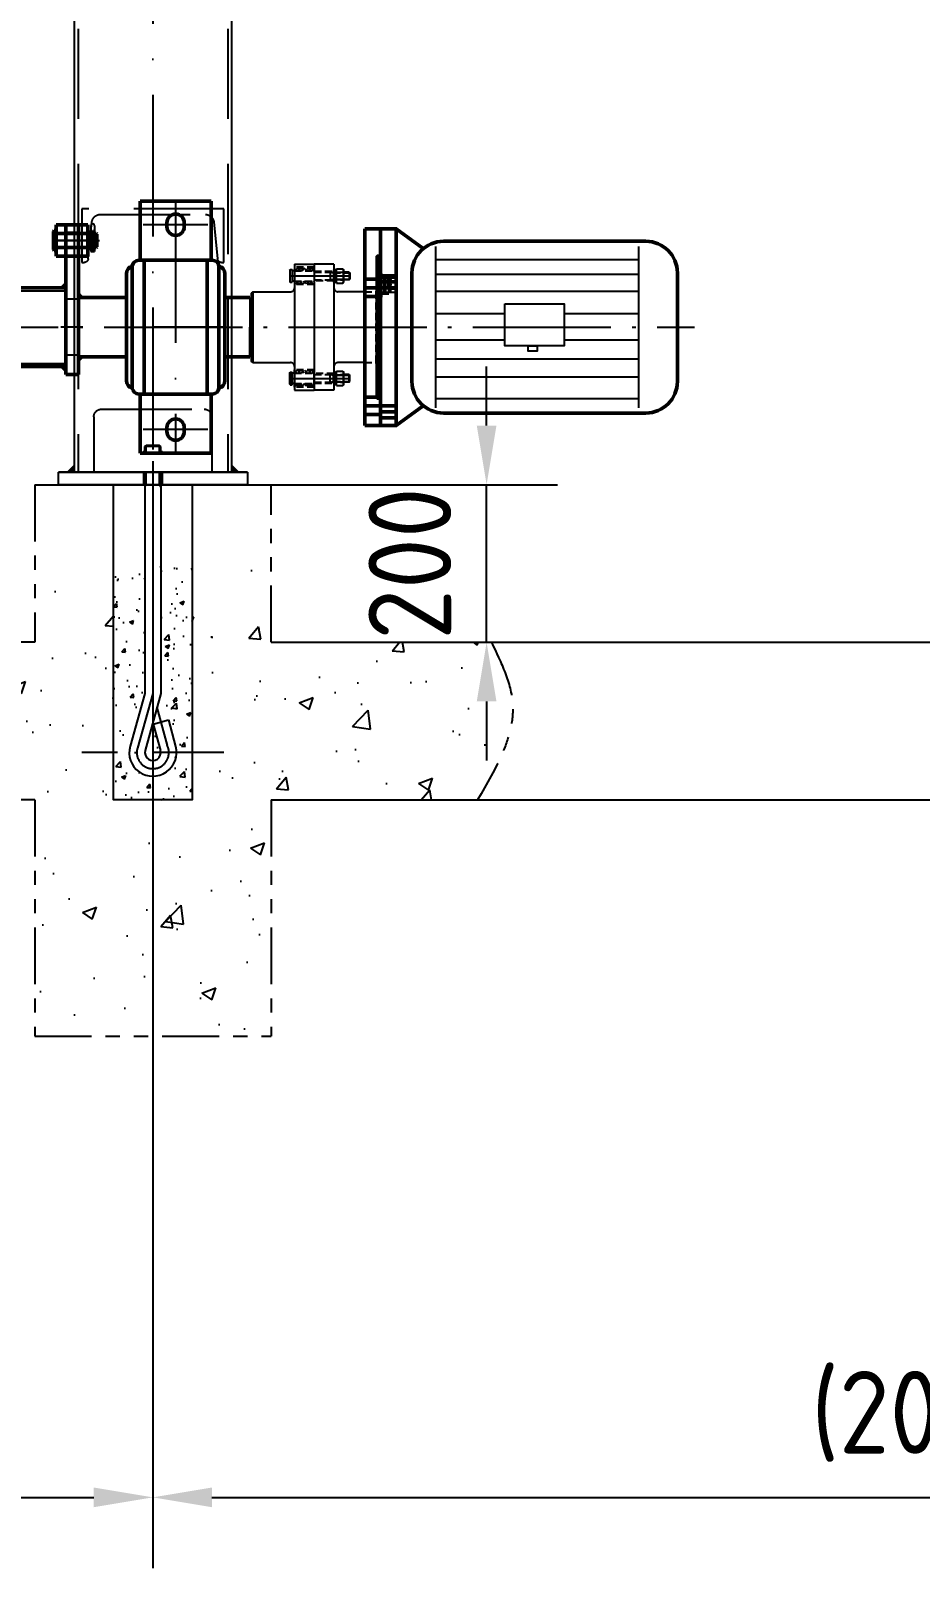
# Model space of a CAD drawing. Header units: millimetres. Extents: x -1204 to 13934, y -5982 to 4710.
# Drawn here: x 5530 to 6659, y -1101 to 851 of the extents above; entities that cross this region are included whole.
import ezdxf

# ---------------------------------------------------------------- set-up
doc = ezdxf.new("R2010")
doc.units = ezdxf.units.MM
doc.header["$LTSCALE"] = 18
for name, pattern in [('ACISOTGB', [9, 4, -1, 1, -1, 1, -1]), ('AM_ISO02W050', [7.5, 6, -1.5]), ('AM_ISO08W050', [13, 9.75, -1.5, 0.25, -1.5]), ('CENTER', [7, 4, -1, 1, -1]), ('CENTER2', [11.25, 7.5, -1.5, 0.75, -1.5]), ('DASHED', [0.75, 0.5, -0.25]), ('GEN3', [6.25, 4.75, -1.5]), ('GEN4A', [16.25, 9.75, -1.5, 1, -1.5, 1, -1.5]), ('GEN7', [15, 10, -2.5, 0, -2.5]), ('GEN7A', [7.5, 5, -1.25, 0, -1.25]), ('HIDDEN', [9.525, 6.35, -3.175])]:
    doc.linetypes.add(name, pattern=pattern)
for name, color, linetype in [('0N', 7, 'Continuous'), ('3', 6, 'GEN3'), ('3A', 6, 'GEN4A'), ('4', 1, 'CENTER'), ('4N', 3, 'Continuous'), ('6', 2, 'Continuous'), ('7', 4, 'GEN7'), ('7A', 4, 'GEN7A'), ('7AN', 4, 'GEN7A'), ('8', 1, 'Continuous'), ('9N', 253, 'Continuous'), ('XY_THICK', 7, 'Continuous')]:
    doc.layers.add(name, color=color, linetype=linetype)
for name, color, linetype, lineweight in [('AM_0', 7, 'Continuous', 50), ('AM_0N', 7, 'Continuous', 50), ('AM_3', 6, 'AM_ISO02W050', 25), ('AM_4', 3, 'Continuous', 25), ('AM_4N', 3, 'Continuous', 25), ('AM_5', 3, 'Continuous', 25), ('AM_7', 4, 'AM_ISO08W050', 25)]:
    doc.layers.add(name, color=color, linetype=linetype, lineweight=lineweight)
doc.styles.get("Standard").update_dxf_attribs({"font": 'ISOCP.SHX', "bigfont": 'GBCBIG.SHX'})
doc.dimstyles.new('AM_GB$0', dxfattribs={"dimtxt": 3.5, "dimasz": 2.5, "dimexe": 3, "dimexo": 0, "dimgap": 1.5, "dimtad": 1, "dimdsep": 46, "dimtxsty": 'Standard', "dimcen": 0, "dimclrd": 256, "dimclre": 256, "dimclrt": 2, "dimadec": 0, "dimazin": 2, "dimtp": 0.1, "dimtm": 0.1, "dimtfac": 0.71, "dimtmove": 0, "dimatfit": 3, "dimfxl": 1, "dimlwd": -1, "dimlwe": -1, "dimarcsym": 1})

# ---------------------------------------------------------------- blocks, each defined once
blk = doc.blocks.new('A$C1559262B')
for p, q in [((45.1, 555), (29.1, 555)), ((29.1, 555), (29.1, 495)), ((45.1, 555), (45.1, 495)), ((29.1, 536), (29.1, 524)), ((95.1, 15), (350.1, 15))]:
    blk.add_line(p, q)
at = {"layer": 'AM_0'}
for points in [[(29.1, 495), (29.1, 505), (19.1, 495)], [(45.1, 495), (55.1, 495), (45.1, 505)], [(70.1, 495), (70.1, 500), (65.1, 495)], [(190.1, 495), (195.1, 495), (190.1, 500)], [(95.1, 45), (85.1, 45), (95.1, 35)], [(350.1, 45), (350.1, 35), (360.1, 45)]]:
    blk.add_solid(points, dxfattribs=at)
at = {"layer": 'AM_3', "ltscale": 0.5}
for p, q in [((29.1, 538), (45.1, 538)), ((29.1, 538), (31.1, 536)), ((31.1, 536), (45.1, 536)), ((31.1, 524), (31.1, 536)), ((29.1, 522), (31.1, 524)), ((29.1, 522), (45.1, 522)), ((31.1, 524), (45.1, 524)), ((95.1, 465), (60.1, 465)), ((30.1, 431), (14.1, 431)), ((30.1, 109), (14.1, 109)), ((385.1, 103), (360.1, 103)), ((95.1, 75), (60.1, 75))]:
    blk.add_line(p, q, dxfattribs=at)
at = {"layer": 'AM_3'}
for p, q in [((95.1, 35), (146.4, 35)), ((146.4, 35), (163.7, 35)), ((163.7, 35), (291.4, 35)), ((291.4, 35), (308.7, 35)), ((308.7, 35), (350.1, 35))]:
    blk.add_line(p, q, dxfattribs=at)
at = {"layer": 'AM_7'}
for p, q in [((26.1, 530), (48.1, 530)), ((398.7, 270), (0, 270))]:
    blk.add_line(p, q, dxfattribs=at)
at = {"layer": 'XY_THICK'}
for p, q in [((280.1, 535), (320.1, 575)), ((466.1, 575), (320.1, 575)), ((280.1, 495), (280.1, 535)), ((280.1, 535), (280.1, 495)), ((14.1, 495), (14.1, 45)), ((14.1, 495), (360.1, 495)), ((30.1, 495), (30.1, 45)), ((60.1, 495), (60.1, 45)), ((70.1, 500), (190.1, 500)), ((70.1, 500), (70.1, 495)), ((95.1, 495), (95.1, 465)), ((190.1, 500), (190.1, 495)), ((256.3, 495), (360.1, 495)), ((280.1, 495), (360.1, 495)), ((359.1, 495), (385.1, 495)), ((360.1, 495), (360.1, 45)), ((360.1, 495), (360.1, 465)), ((385.1, 465), (385.1, 495)), ((95.1, 465), (360.1, 465)), ((360.1, 465), (466.1, 465)), ((385.1, 465), (385.1, 435)), ((360.1, 430), (60.1, 430)), ((385.1, 437), (360.1, 437)), ((385.1, 435), (385.1, 45)), ((360.1, 110), (60.1, 110)), ((95.1, 75), (360.1, 75)), ((95.1, 45), (95.1, 75)), ((385.1, 45), (14.1, 45)), ((95.1, 15), (95.1, 45)), ((350.1, 15), (350.1, 45))]:
    blk.add_line(p, q, dxfattribs=at)
for radius in [35, 30]:
    blk.add_circle((466.1, 520), radius, dxfattribs=at)
blk.add_arc((466.1, 520), 55, 270, 90, dxfattribs=at)
blk = doc.blocks.new('A$C25BF1E8C')
for p, q in [((27.5, 764), (27.5, 30)), ((227.5, 764), (227.5, 30)), ((247.5, 30), (7.5, 30)), ((7.5, 30), (247.5, 30)), ((7.5, 30), (7.5, 14)), ((247.5, 14), (247.5, 30)), ((7.5, 14), (247.5, 14))]:
    blk.add_line(p, q)
at = {"color": 6, "linetype": 'HIDDEN'}
for p, q in [((32.5, 764), (32.5, 30)), ((41.2, 695), (41.2, 763)), ((221.2, 763), (221.2, 695)), ((222.5, 764), (222.5, 30)), ((53.9, 746.5), (49.2, 699.6)), ((198.2, 756), (64.3, 756)), ((213.3, 699.6), (208.6, 746.5)), ((44, 695), (41.2, 695)), ((221.2, 695), (218.5, 695)), ((37.5, 364), (217.5, 364)), ((37.5, 296), (37.5, 364)), ((194.4, 357), (60.6, 357)), ((217.5, 364), (217.5, 296)), ((50.1, 347.5), (45.4, 300.7)), ((209.6, 300.7), (204.9, 347.5)), ((40.2, 296), (37.5, 296)), ((217.5, 296), (214.8, 296)), ((52.5, 100), (52.5, 30)), ((192.5, 110), (62.5, 110)), ((202.5, 100), (202.5, 30))]:
    blk.add_line(p, q, dxfattribs=at)
at = {"linetype": 'CENTER2'}
for p, q in [((250, 779), (255, 779)), ((255, 764), (250, 764)), ((255, 779), (255, 764))]:
    blk.add_line(p, q, dxfattribs=at)
at = {"color": 6, "linetype": 'HIDDEN'}
for centre, radius, start, end in [((64.3, 745.5), 10.5, 90, 174.2894), ((198.2, 745.5), 10.5, 5.7106, 90), ((44, 700.2), 5.2, 270, 354.2894), ((218.5, 700.2), 5.2, 185.7106, 270), ((60.6, 346.5), 10.5, 90, 174.2894), ((194.4, 346.5), 10.5, 5.7106, 90), ((40.2, 301.2), 5.2, 270, 354.2894), ((214.8, 301.2), 5.2, 185.7106, 270), ((62.5, 100), 10, 90, 180), ((192.5, 100), 10, 0, 90)]:
    blk.add_arc(centre, radius, start, end, dxfattribs=at)
for points in [[(27.5, 764), (17.5, 764), (27.5, 754)], [(227.5, 764), (227.5, 754), (237.5, 764)], [(27.5, 30), (27.5, 40), (17.5, 30)], [(227.5, 30), (237.5, 30), (227.5, 40)]]:
    blk.add_solid(points)
at = {"layer": '7'}
blk.add_line((127.5, 779), (127.5, 14), dxfattribs=at)
at = {"layer": '7A'}
blk.add_line((127.5, 43.9), (127.5, 0), dxfattribs=at)
at = {"layer": 'AM_3'}
for p, q in [((0, 779), (0, 764)), ((255, 779), (0, 779)), ((0, 764), (247.5, 764)), ((255, 764), (7.5, 764)), ((255, 779), (255, 764)), ((115.5, 30), (115.5, 14)), ((139.5, 30), (139.5, 14))]:
    blk.add_line(p, q, dxfattribs=at)
at = {"layer": 'AM_3', "color": 6, "linetype": 'HIDDEN'}
blk.add_line((41.2, 763), (221.2, 763), dxfattribs=at)
blk = doc.blocks.new('A$C4BEC5526')
blk.add_line((528, 759), (783, 759))
for points in [[(528, 789), (528, 779), (518, 789)], [(783, 789), (783, 779), (793, 789)]]:
    blk.add_solid(points)
at = {"layer": 'XY_THICK'}
for p, q in [((447, 1239), (447, 789)), ((463, 1239), (463, 789)), ((493, 1239), (493, 789)), ((793, 1239), (793, 789)), ((818, 1179), (818, 789)), ((528, 789), (528, 819)), ((818, 789), (447, 789)), ((528, 759), (528, 789)), ((783, 759), (783, 789))]:
    blk.add_line(p, q, dxfattribs=at)
at = {"linetype": 'CENTER2'}
for name, p in [('A$C1559262B', (432.9, 744)), ('A$C25BF1E8C', (530.5, 0))]:
    blk.add_blockref(name, p, dxfattribs=at)
blk = doc.blocks.new('*D87')
at = {"layer": 'AM_5', "transparency": 16777216}
for p, q in [((5685.2, 260.7), (5685.2, -1100.6)), ((1035.2, 9.7), (1035.2, -1100.6)), ((1110.2, -1010.6), (5610.2, -1010.6))]:
    blk.add_line(p, q, dxfattribs=at)
for points in [[(1110.2, -998.1), (1110.2, -1023.1), (1035.2, -1010.6)], [(5610.2, -998.1), (5610.2, -1023.1), (5685.2, -1010.6)]]:
    blk.add_solid(points, dxfattribs=at)
at = {"layer": 'Defpoints', "color": 0, "transparency": 16777216}
for p in [(5685.2, 260.7), (1035.2, 9.7), (5685.2, -1010.6)]:
    blk.add_point(p, dxfattribs=at)
at = {"layer": 'AM_5', "color": 2, "transparency": 16777216, "insert": (3623.1, -913.1), "char_height": 105, "attachment_point": 5}
blk.add_mtext('4650', dxfattribs=at)
blk = doc.blocks.new('*D90')
at = {"layer": 'AM_5', "transparency": 16777216}
for p, q in [((7685.2, 814.7), (7685.2, -1100.6)), ((5685.2, -65.3), (5685.2, -1100.6)), ((5760.2, -1010.6), (7610.2, -1010.6))]:
    blk.add_line(p, q, dxfattribs=at)
for points in [[(5760.2, -998.1), (5760.2, -1023.1), (5685.2, -1010.6)], [(7610.2, -998.1), (7610.2, -1023.1), (7685.2, -1010.6)]]:
    blk.add_solid(points, dxfattribs=at)
at = {"layer": 'Defpoints', "color": 0, "transparency": 16777216}
for p in [(7685.2, 814.7), (5685.2, -65.3), (7685.2, -1010.6)]:
    blk.add_point(p, dxfattribs=at)
at = {"layer": 'AM_5', "color": 2, "transparency": 16777216, "insert": (6685.2, -907.8), "char_height": 105, "attachment_point": 5}
blk.add_mtext('(2000)', dxfattribs=at)
blk = doc.blocks.new('A$C2F522149')
at = {"color": 3}
for p, q in [((107.5, 320), (17.5, 320)), ((17.5, 245), (17.5, 320)), ((107.5, 245), (107.5, 320)), ((51.5, 287.5), (51.5, 292.5)), ((73.5, 287.5), (73.5, 292.5)), ((7.5, 160), (7.5, 237.9)), ((15.7, 245), (22.5, 245)), ((22.5, 245), (102.5, 245)), ((22.5, 160), (22.5, 245)), ((109.3, 245), (102.5, 245)), ((102.5, 160), (102.5, 245)), ((117.5, 160), (117.5, 237.9)), ((0, 160), (0, 227.7)), ((125, 160), (125, 227.7)), ((0, 160), (0, 92.3)), ((7.5, 160), (7.5, 82.1)), ((22.5, 160), (22.5, 75)), ((102.5, 160), (102.5, 75)), ((117.5, 160), (117.5, 82.1)), ((125, 160), (125, 92.3)), ((15.7, 75), (22.5, 75)), ((17.5, 75), (17.5, 0)), ((22.5, 75), (102.5, 75)), ((109.3, 75), (102.5, 75)), ((107.5, 75), (107.5, 0)), ((51.5, 32.5), (51.5, 27.5)), ((73.5, 32.5), (73.5, 27.5)), ((107.5, 0), (17.5, 0))]:
    blk.add_line(p, q, dxfattribs=at)
for centre, radius, start, end in [((62.5, 292.5), 11, 0, 180), ((62.5, 287.5), 11, 180, 0), ((10.8, 227.6), 10.8, 107.8563, 179.0863), ((16.2, 236.1), 8.89, 93.3316, 168.6898), ((108.8, 236.1), 8.89, 11.3102, 86.6684), ((114.2, 227.6), 10.8, 0.9137, 72.1437), ((10.8, 92.4), 10.8, 180.9137, 252.1437), ((16.2, 83.9), 8.89, 191.3102, 266.6684), ((108.8, 83.9), 8.89, 273.3316, 348.6898), ((114.2, 92.4), 10.8, 287.8563, 359.0863), ((62.5, 32.5), 11, 0, 180), ((62.5, 27.5), 11, 180, 0)]:
    blk.add_arc(centre, radius, start, end, dxfattribs=at)
at = {"layer": '7', "color": 3}
blk.add_line((62.5, 320), (62.5, 0), dxfattribs=at)
at = {"layer": '7A', "color": 3}
for p, q in [((103.5, 290), (21.5, 290)), ((125, 160), (0, 160)), ((103.5, 30), (21.5, 30))]:
    blk.add_line(p, q, dxfattribs=at)
blk = doc.blocks.new('A$C614D23EC')
for p, q in [((0, 205), (0, 0)), ((257.5, 205), (257.5, 0)), ((0, 188.4), (257.5, 188.4)), ((0, 169.6), (257.5, 169.6)), ((0, 148.1), (257.5, 148.1)), ((0, 120), (87.7, 120)), ((163, 120), (257.5, 120)), ((0, 86.5), (87.7, 86.5)), ((163, 86.5), (257.5, 86.5)), ((0, 62.4), (257.5, 62.4)), ((0, 39.6), (257.5, 39.6)), ((0, 12.1), (257.5, 12.1))]:
    blk.add_line(p, q)
for points in [[(87.7, 132), (163, 132), (163, 78.6), (87.7, 78.6)], [(117.3, 78.6), (128.8, 78.6), (128.8, 72.2), (117.3, 72.2)]]:
    blk.add_lwpolyline(points, close=True)
blk = doc.blocks.new('*U157')
at = {"layer": '0N', "color": 7}
for p, q in [((2.6, 7.7), (0, 7.7)), ((2.6, 0.5), (0, -0.3)), ((2.6, 7.7), (2.6, 0.5)), ((2.6, -0.5), (0, -1.4)), ((0, -7.7), (2.6, -7.7)), ((2.6, -0.5), (2.6, -7.7))]:
    blk.add_line(p, q, dxfattribs=at)
at = {"layer": '9N', "color": 7}
for p, q in [((0, 7.7), (0, -0.3)), ((0, -1.4), (0, -7.7))]:
    blk.add_line(p, q, dxfattribs=at)
blk = doc.blocks.new('*U155')
at = {"layer": '0N', "color": 7}
for p, q in [((0.7, 9.2), (0, 8)), ((0, 8), (0, -8)), ((0.7, 9.2), (8.8, 9.2)), ((0.7, 4.6), (8.8, 4.6)), ((8.8, 9.2), (9.5, 8)), ((9.5, 8), (9.5, -8)), ((0.7, -9.2), (0, -8)), ((0.7, -4.6), (8.8, -4.6)), ((0.7, -9.2), (8.8, -9.2)), ((8.8, -9.2), (9.5, -8))]:
    blk.add_line(p, q, dxfattribs=at)
for centre, radius, start, end in [((4.1, 6.9), 4.08, 154.4385, 214.4385), ((15.3, 0), 15.3, 162.383, 197.617), ((5.5, 6.9), 4.08, 325.5615, 25.5615), ((-5.7, 0), 15.3, 342.383, 17.617), ((4.1, -6.9), 4.08, 145.5615, 205.5615), ((5.5, -6.9), 4.08, 334.4385, 34.4385)]:
    blk.add_arc(centre, radius, start, end, dxfattribs=at)
blk = doc.blocks.new('A$C41834606')
at = {"layer": '8'}
h = blk.add_hatch(dxfattribs=at)
h.set_pattern_fill('ANSI37', color=256, style=0)
h.set_pattern_definition([(45, (-65870.1717, 22528.7464), (-2.24506403, 2.24506403), []), (135, (-65870.1717, 22528.7464), (-2.24506403, -2.24506403), [])])
h.paths.add_polyline_path([(31, 21), (6, 21), (6, 17.7), (31, 17.7)])
h.paths.add_polyline_path([(31, 4.2), (6, 4.2), (6, 3), (6, 1), (31, 1)])
for p, q in [((6, 22), (6, 0)), ((31, 22), (31, 0)), ((0, 18.5), (0.5, 19)), ((0, 18.5), (0, 3.5)), ((0, 3.5), (0.5, 3)), ((0.5, 19), (3, 19)), ((0.5, 3), (3, 3)), ((3, 19), (3, 3)), ((3, 17.5), (3, 4.5)), ((6, 17.5), (3, 17.5)), ((6, 4.5), (3, 4.5)), ((6, 19), (6, 3)), ((6, 17), (6, 5)), ((6, 17), (6, 5)), ((31, 17.5), (31, 4.5)), ((31, 17), (31, 5)), ((31, 17), (31, 5)), ((31, 16), (31, 6)), ((31, 16), (31, 6)), ((75.1, 16), (68.1, 16)), ((75.1, 6), (68.1, 6)), ((75.1, 16), (75.1, 6)), ((75.1, 16), (76, 15.1)), ((75.1, 6), (76, 6.9)), ((76, 15.1), (76, 6.9))]:
    blk.add_line(p, q)
at = {"color": 7}
blk.add_line((0.5, 3), (0.5, 19), dxfattribs=at)
at = {"layer": '3', "color": 6, "linetype": 'DASHED'}
for p, q in [((31, 22), (6, 22)), ((31, 21), (6, 21)), ((6, 17.7), (31, 17.7)), ((6, 17.5), (31, 17.5)), ((6, 4.5), (31, 4.5)), ((6, 4.2), (31, 4.2)), ((31, 1), (6, 1)), ((31, 17), (56, 17)), ((31, 16), (51, 16)), ((31, 16), (51, 16)), ((31, 6), (51, 6)), ((31, 6), (51, 6)), ((56, 5), (31, 5)), ((51, 16), (51, 6)), ((51, 16), (68.1, 16)), ((51, 16), (55.5, 15.1)), ((51, 16), (51, 6)), ((51, 16), (51, 6)), ((51, 16), (68.1, 16)), ((51, 16), (55.5, 15.1)), ((51, 16), (51, 6)), ((51, 6), (55.5, 6.9)), ((51, 6), (55.5, 6.9)), ((51, 6), (68.1, 6)), ((51, 6), (68.1, 6)), ((55.5, 16), (55.5, 6)), ((55.5, 16), (55.5, 6)), ((55.5, 15.1), (71, 15.1)), ((55.5, 15.1), (76, 15.1)), ((55.5, 6.9), (71, 6.9)), ((31, 0), (6, 0))]:
    blk.add_line(p, q, dxfattribs=at)
at = {"layer": '4'}
blk.add_line((55.5, 6.9), (76, 6.9), dxfattribs=at)
at = {"layer": '7'}
blk.add_line((28, 11), (59, 11), dxfattribs=at)
at = {"layer": '7A'}
for p, q in [((0, 11), (76, 11)), ((5, 11), (34.5, 11)), ((5, 11), (71, 11))]:
    blk.add_line(p, q, dxfattribs=at)
at = {"layer": '0N'}
blk.add_blockref('*U155', (58.6, 11), dxfattribs=at)
at = {"layer": '0N', "rotation": 180}
blk.add_blockref('*U157', (58.6, 11), dxfattribs=at)
blk = doc.blocks.new('*U165')
at = {"layer": '0N', "color": 7}
for p, q in [((0, 7.7), (0, -0.3)), ((2.6, 7.7), (0, 7.7)), ((2.6, 0.5), (0, -0.3)), ((2.6, 7.7), (2.6, 0.5)), ((2.6, -0.5), (0, -1.4)), ((0, -1.4), (0, -7.7)), ((0, -7.7), (2.6, -7.7)), ((2.6, -0.5), (2.6, -7.7))]:
    blk.add_line(p, q, dxfattribs=at)
blk = doc.blocks.new('A$C096D7BCF')
for p, q in [((1, 26.5), (0, 25.5)), ((0, 6), (0, 25.5)), ((0, 22), (0, 2.5)), ((1, 26.5), (3.5, 26.5)), ((3.5, 6), (3.5, 26.5)), ((3.5, 23), (47.5, 23)), ((3.5, 22), (3.5, 1.5)), ((47.5, 23), (47.5, 5)), ((52.5, 23), (52.5, 5)), ((52.5, 23), (54, 23)), ((54, 23), (55, 22)), ((55, 22), (55, 6)), ((1, 1.5), (0, 2.5)), ((1, 1.5), (3.5, 1.5)), ((3.5, 5), (47.5, 5)), ((52.5, 5), (54, 5)), ((54, 5), (55, 6))]:
    blk.add_line(p, q)
at = {"color": 7}
for p in [(1, 26.5), (1, 1.5)]:
    blk.add_line(p, (1, 14), dxfattribs=at)
for centre, start, end in [((50, 26.9), 237.6152, 302.3848), ((50, 1), 57.6152, 122.3848)]:
    blk.add_arc(centre, 4.67, start, end, dxfattribs=at)
at = {"layer": '0N'}
for p, q in [((47.5, 32.7), (47.5, 0)), ((52.1, 32.7), (52.1, 0)), ((47.5, 0), (52.1, 0))]:
    blk.add_line(p, q, dxfattribs=at)
for centre in [(49.8, 32.7), (49.8, 0)]:
    blk.add_arc(centre, 2.3, 0, 180, dxfattribs=at)
at = {"layer": '4N'}
blk.add_arc((49.8, 28.1), 2.3, 180, 0, dxfattribs=at)
at = {"layer": '7'}
blk.add_line((0, 14), (58.5, 14), dxfattribs=at)
at = {"layer": '7A'}
blk.add_line((50, 25), (50, 3), dxfattribs=at)
blk = doc.blocks.new('A$C55261A9D')
at = {"color": 7}
for p, q in [((4619.3, 320), (4659.3, 320)), ((4619.3, 280), (4619.3, 320)), ((4631.3, 140), (4631.3, 320)), ((4647.3, 140), (4647.3, 320)), ((4659.3, 280), (4659.3, 320)), ((4619.3, 280), (4659.3, 280)), ((5026.8, 216.3), (5026.8, 220.8))]:
    blk.add_line(p, q, dxfattribs=at)
for p, q in [((5010.8, 315), (5030.8, 315)), ((5010.8, 65), (5010.8, 315)), ((5010.8, 315), (5010.8, 65)), ((5010.8, 65), (5010.8, 315)), ((5030.8, 65), (5030.8, 315)), ((5050.8, 315), (5085.1, 289.7)), ((5110.8, 299), (5367.8, 299)), ((5031.3, 248), (5031.3, 258)), ((5070.8, 121), (5070.8, 259)), ((5407.8, 259), (5407.8, 121)), ((4631.3, 130), (4631.3, 250)), ((4647.3, 250), (4647.3, 193)), ((4647.3, 250), (4647.3, 130)), ((5031.3, 253), (5031.3, 243)), ((5041.3, 253), (5031.3, 253)), ((5031.3, 228), (5031.3, 243)), ((5036.3, 253), (5036.3, 243)), ((5036.3, 243), (5036.3, 233)), ((5041.3, 253), (5041.3, 248)), ((5041.3, 239.9), (5041.3, 250)), ((5041.3, 233), (5041.3, 235.3)), ((4708.3, 227.5), (4647.3, 227.5)), ((4864.8, 227.5), (4833.3, 227.5)), ((5026.8, 233), (5026.8, 147)), ((5026.8, 233), (5026.8, 147)), ((5026.8, 216.3), (5026.8, 220.8)), ((5026.8, 217.5), (5026.8, 162.5)), ((5026.8, 216.3), (5026.8, 162.5)), ((5026.8, 216.3), (5026.8, 162.5)), ((5031.3, 233), (5041.3, 233)), ((5041.3, 233), (5031.3, 233)), ((4708.3, 152.5), (4647.3, 152.5)), ((4864.8, 152.5), (4833.3, 152.5)), ((4631.3, 130), (4647.3, 130)), ((5050.8, 65), (5085.1, 90.3)), ((5110.8, 81), (5367.8, 81)), ((5010.8, 65), (5030.8, 65))]:
    blk.add_line(p, q)
at = {"color": 3, "linetype": 'CENTER'}
for p, q in [((5050.8, 255), (5030.8, 255)), ((5050.8, 247.5), (5030.8, 247.5)), ((5050.8, 240), (5030.8, 240)), ((5050.8, 90), (5030.8, 90)), ((5050.8, 82.5), (5030.8, 82.5)), ((5050.8, 75), (5030.8, 75))]:
    blk.add_line(p, q, dxfattribs=at)
at = {"color": 2}
for p, q in [((5010.8, 251), (5030.8, 251)), ((5010.8, 240), (5030.8, 240)), ((5010.8, 229), (5030.8, 229)), ((5010.8, 101), (5030.8, 101)), ((5010.8, 90), (5030.8, 90)), ((5010.8, 79), (5030.8, 79))]:
    blk.add_line(p, q, dxfattribs=at)
at = {"color": 0}
for p, q in [((4661.3, 227.5), (4708.3, 227.5)), ((4833.3, 227.5), (4863.3, 227.5))]:
    blk.add_line(p, q, dxfattribs=at)
blk.add_lwpolyline([(5030.8, 315), (5050.8, 315), (5050.8, 65), (5030.8, 65)], close=True)
for points in [[(5030.8, 100), (5026.8, 100), (5026.8, 280), (5030.8, 280)], [(5070.8, 259), (5070.8, 121)]]:
    blk.add_lwpolyline(points)
for centre, start, end in [((5110.8, 259), 90, 180), ((5367.8, 259), 0, 90), ((5110.8, 121), 180, 270), ((5367.8, 121), 270, 0)]:
    blk.add_arc(centre, 40, start, end)
for points in [[(4631.3, 240), (4631.3, 248), (4623.3, 240)], [(4647.3, 227.5), (4647.3, 235.5), (4655.2, 227.5)], [(4631.3, 140), (4631.3, 132), (4623.3, 140)], [(4647.3, 152.5), (4647.3, 144.5), (4655.2, 152.5)]]:
    blk.add_solid(points)
at = {"layer": '0N', "color": 7}
blk.add_line((4647.3, 320), (4631.3, 320), dxfattribs=at)
at = {"layer": '0N'}
for p, q in [((5042.4, 243.9), (5042.4, 242.9)), ((5043.9, 252.3), (5043.9, 250.7)), ((5049.5, 252.3), (5043.9, 252.3)), ((5049.5, 247.6), (5043.9, 247.6)), ((5043.9, 244.4), (5043.9, 243.3)), ((5043.9, 243.3), (5043.9, 244.4)), ((5049.5, 238.4), (5043.9, 238.4)), ((5043.9, 235.3), (5043.9, 233.8)), ((5049.5, 252.3), (5050.3, 251)), ((5049.5, 233.8), (5050.3, 235)), ((5050.3, 235), (5050.3, 251)), ((5049.5, 233.8), (5043.9, 233.8))]:
    blk.add_line(p, q, dxfattribs=at)
for centre, radius, start, end in [((5046.2, 249.9), 4.08, 325.5531, 25.5531), ((5035, 243), 15.3, 342.3875, 17.6125), ((5046.2, 236.1), 4.08, 334.4469, 34.4469)]:
    blk.add_arc(centre, radius, start, end, dxfattribs=at)
at = {"layer": '3', "color": 6, "linetype": 'DASHED'}
for p, q in [((5010.8, 235), (5024.8, 235)), ((5024.8, 235), (5024.8, 145)), ((5024.8, 235), (5026.8, 233)), ((5024.8, 235), (5024.8, 145)), ((5024.8, 235), (5026.8, 233)), ((5010.8, 145), (5024.8, 145)), ((5024.8, 145), (5026.8, 147)), ((5024.8, 145), (5026.8, 147))]:
    blk.add_line(p, q, dxfattribs=at)
at = {"layer": '3A'}
for p, q in [((4630.3, 320), (4630.3, 280)), ((4648.3, 320), (4648.3, 280)), ((4647.3, 310), (4631.3, 310)), ((4647.3, 290), (4631.3, 290)), ((4921.8, 270), (4946.8, 270)), ((4921.8, 270), (4921.8, 110)), ((4921.8, 265), (4921.8, 245)), ((4921.8, 263), (4921.8, 247)), ((4921.8, 261), (4921.8, 249)), ((4921.8, 261), (4921.8, 249)), ((4943.8, 255), (4974.8, 255)), ((4971.8, 270), (4946.8, 270)), ((4946.8, 270), (4946.8, 110)), ((4946.8, 270), (4946.8, 110)), ((4971.8, 270), (4946.8, 270)), ((4946.8, 270), (4946.8, 110)), ((4946.8, 265), (4946.8, 245)), ((4946.8, 261.5), (4946.8, 248.5)), ((4946.8, 261), (4946.8, 249)), ((4946.8, 261), (4946.8, 249)), ((4946.8, 260), (4946.8, 250)), ((4946.8, 260), (4946.8, 250)), ((4971.8, 270), (4971.8, 110)), ((4971.8, 270), (4971.8, 110)), ((2427.1, 236), (4631.3, 236)), ((4868.8, 235), (4866.8, 233)), ((4868.8, 235), (4916.8, 235)), ((4868.8, 235), (4868.8, 145)), ((4971.8, 240), (4971.8, 140)), ((4971.8, 240), (4971.8, 140)), ((5010.8, 235), (4976.8, 235)), ((5010.8, 235), (4976.8, 235)), ((4647.3, 225.5), (4631.3, 225.5)), ((4864.8, 227.5), (4864.8, 190)), ((4864.8, 227.5), (4866.8, 225.5)), ((4866.8, 233), (4866.8, 147)), ((4866.8, 225.5), (4866.8, 162)), ((4866.8, 216.3), (4866.8, 220.8)), ((4866.8, 154.5), (4866.8, 218)), ((4866.8, 216.3), (4866.8, 162.5)), ((4864.8, 152.5), (4864.8, 190)), ((2427.1, 144), (4631.3, 144)), ((4630.3, 140), (4630.3, 140)), ((4630.3, 140), (4630.3, 140)), ((4647.3, 154.5), (4631.3, 154.5)), ((4864.8, 152.5), (4866.8, 154.5)), ((4868.8, 145), (4866.8, 147)), ((4868.8, 145), (4916.8, 145)), ((5010.8, 145), (4976.8, 145)), ((5010.8, 145), (4976.8, 145)), ((4631.3, 130), (4647.3, 130)), ((4918.8, 125), (4950.3, 125)), ((4921.8, 110), (4946.8, 110)), ((4971.8, 110), (4946.8, 110)), ((4971.8, 110), (4946.8, 110))]:
    blk.add_line(p, q, dxfattribs=at)
for centre, start, end in [((4916.8, 240), 270, 0), ((4976.8, 240), 180, 270), ((4976.8, 240), 180, 270), ((4916.8, 140), 0, 90), ((4976.8, 140), 90, 180), ((4976.8, 140), 90, 180)]:
    blk.add_arc(centre, 5, start, end, dxfattribs=at)
for points in [[(4631.3, 140), (4631.3, 132), (4623.3, 140)], [(4647.3, 152.5), (4647.3, 144.5), (4655.2, 152.5)]]:
    blk.add_solid(points, dxfattribs=at)
at = {"layer": '7'}
blk.add_line((4661.5, 300), (4618.4, 300), dxfattribs=at)
at = {"layer": '7A', "ltscale": 0.5}
for p, q in [((4625, 300), (4652.8, 300)), ((4653, 190), (4624.9, 190))]:
    blk.add_line(p, q, dxfattribs=at)
at = {"layer": 'AM_0'}
for p, q in [((4277, 240), (4631.3, 240)), ((4277, 140), (4631.3, 140))]:
    blk.add_line(p, q, dxfattribs=at)
at = {"layer": 'AM_7'}
blk.add_line((0, 190), (5429.3, 190), dxfattribs=at)
at = {"layer": '0N', "rotation": 180}
blk.add_blockref('*U165', (5043.9, 243), dxfattribs=at)
at = {"layer": '3A'}
blk.add_blockref('A$C41834606', (4915.8, 244), dxfattribs=at)
at = {"layer": '3A', "xscale": -1, "rotation": 180}
blk.add_blockref('A$C41834606', (4915.8, 136), dxfattribs=at)
at = {"layer": '6'}
blk.add_blockref('A$C614D23EC', (5100.9, 87.5), dxfattribs=at)
at = {"layer": 'AM_0'}
for name, p in [('A$C2F522149', (4708.3, 30)), ('A$C096D7BCF', (4615.8, 286))]:
    blk.add_blockref(name, p, dxfattribs=at)
blk = doc.blocks.new('*D167')
at = {"layer": 'AM_5', "transparency": 16777216}
for p, q in [((6108.9, 349.7), (6108.9, 424.7)), ((5835.2, 274.7), (6198.9, 274.7)), ((6108.9, 74.7), (6108.9, 274.7)), ((5835.2, 74.7), (6198.9, 74.7)), ((6108.9, -0.3), (6108.9, -75.3))]:
    blk.add_line(p, q, dxfattribs=at)
for points in [[(6096.4, 349.7), (6121.4, 349.7), (6108.9, 274.7)], [(6096.4, -0.3), (6121.4, -0.3), (6108.9, 74.7)]]:
    blk.add_solid(points, dxfattribs=at)
at = {"layer": 'Defpoints', "color": 0, "transparency": 16777216}
for p in [(5835.2, 274.7), (6108.9, 274.7), (5835.2, 74.7)]:
    blk.add_point(p, dxfattribs=at)
at = {"layer": 'AM_5', "color": 2, "transparency": 16777216, "insert": (6011.4, 174.7), "char_height": 105, "attachment_point": 5, "rotation": 90}
blk.add_mtext('200', dxfattribs=at)

msp = doc.modelspace()

# ---------------------------------------------------------------- hatches: boundary and pattern name
at = {"layer": '8'}
h = msp.add_hatch(dxfattribs=at)
h.set_pattern_fill('AR-CONC', color=256, style=0)
h.set_pattern_definition([(50, (-5724.45, -7370.11), (182.1847, -15.9391), [19.05, -209.55]), (355, (-5724.45, -7370.11), (-35.2428, 191.0566), [15.24, -167.64]), (100.451, (-5709.27, -7371.44), (146.9425, 175.1167), [16.19, -178.09]), (46.1842, (-5724.45, -7319.3), (271.079, -42.0423), [28.575, -314.325]), (96.6356, (-5701.86, -7322.81), (237.404, 247.4256), [24.285, -267.135]), (351.184, (-5724.45, -7319.3), (237.4046, 247.425), [22.86, -251.46]), (21, (-5699.05, -7332.01), (151.6149, -102.2655), [19.05, -209.55]), (326, (-5699.05, -7332.01), (61.802, 184.188), [15.24, -167.64]), (71.4514, (-5686.42, -7340.53), (213.4165, 81.9229), [16.19, -178.09]), (37.5, (-5724.455, -7370.11), (3.0886, 84.55504), [0, -165.608, 0, -170.18, 0, -168.275]), (7.5, (-5724.455, -7370.11), (66.81966, 100.1806), [0, -97.028, 0, -161.798, 0, -64.135]), (327.5, (-5781.097, -7370.11), (135.5906, -5.72874), [0, -63.5, 0, -198.12, 0, -262.89]), (317.5, (-5806.5, -7370.11), (148.1292, 25.4265), [0, -82.55, 0, -131.572, 0, -186.69])])
edge = h.paths.add_edge_path()
edge.add_line((5635.2, 174.7), (5565.2, 174.7))
edge.add_line((5565.2, 174.7), (5535.2, 174.7))
edge.add_line((5535.2, 174.7), (5535.2, 74.7))
edge.add_line((5535.2, 74.7), (5192.2, 74.7))
edge.add_line((5192.2, 74.7), (5192.2, -125.3))
edge.add_line((5192.2, -125.3), (5535.2, -125.3))
edge.add_line((5535.2, -125.3), (5535.2, -425.3))
edge.add_line((5535.2, -425.3), (5835.2, -425.3))
edge.add_line((5835.2, -425.3), (5835.2, -125.3))
edge.add_line((5835.2, -125.3), (6097.4, -125.3))
edge.add_spline(control_points=[(6097.4, -125.3), (6121.1, -84.7), (6159.8, -18.2), (6127.4, 48.7), (6114.9, 74.7)], knot_values=[0, 0, 0, 0, 129.996544, 212.372257, 212.372257, 212.372257, 212.372257], degree=3, periodic=0)
edge.add_line((6114.9, 74.7), (5835.2, 74.7))
edge.add_line((5835.2, 74.7), (5835.2, 174.7))
edge.add_line((5835.2, 174.7), (5735.2, 174.7))
edge.add_line((5735.2, 174.7), (5735.2, -125.3))
edge.add_line((5735.2, -125.3), (5635.2, -125.3))
edge.add_line((5635.2, -125.3), (5635.2, 174.7))
at = {"layer": 'AM_4'}
h = msp.add_hatch(dxfattribs=at)
h.set_pattern_fill('AR-CONC', color=256, scale=0.3, style=0)
h.set_pattern_definition([(50, (-1788.014, -6279.85), (54.6554, -4.78173), [5.715, -62.865]), (355, (-1788.014, -6279.85), (-10.57285, 57.317), [4.572, -50.292]), (100.451, (-1783.46, -6280.25), (44.08275, 52.535), [4.857, -53.427]), (46.1842, (-1788.014, -6264.61), (81.3237, -12.6127), [8.5725, -94.2975]), (96.6356, (-1781.24, -6265.66), (71.2213, 74.22767), [7.2855, -80.1405]), (351.184, (-1788.01, -6264.61), (71.2214, 74.2275), [6.858, -75.438]), (21, (-1780.394, -6268.42), (45.48446, -30.67966), [5.715, -62.865]), (326, (-1780.394, -6268.42), (18.5406, 55.2564), [4.572, -50.292]), (71.4514, (-1776.603, -6270.98), (64.02495, 24.57686), [4.857, -53.427]), (37.5, (-1788.014, -6279.852), (0.92658, 25.36651), [0, -49.6824, 0, -51.054, 0, -50.4825]), (7.5, (-1788.014, -6279.852), (20.0459, 30.05417), [0, -29.1084, 0, -48.5394, 0, -19.2405]), (327.5, (-1805.006, -6279.852), (40.67718, -1.718623), [0, -19.05, 0, -59.436, 0, -78.867]), (317.5, (-1812.626, -6279.85), (44.43875, 7.62795), [0, -24.765, 0, -39.4716, 0, -56.007])])
h.paths.add_polyline_path([(5734.7, 174.7), (5694.7, 174.7), (5694.7, 172.2), (5694.7, 9.7), (5689.9, -8.1), (5694.8, -26.4), (5704.5, -23.8), (5713.6, -57.4, -0.066373), (5714.7, -65.3), (5734.7, -65.3)])
h.paths.add_polyline_path([(5674.7, 172.2), (5674.7, 174.7), (5634.7, 174.7), (5634.7, -65.3), (5654.7, -65.3, -0.068894), (5655.8, -57.2), (5674.7, 9.7)])
h.paths.add_polyline_path([(5734.7, -65.3), (5714.7, -65.3, -1), (5654.7, -65.3), (5634.7, -65.3), (5634.7, -125.3), (5734.7, -125.3)])
h.paths.add_polyline_path([(5685.2, -29.1), (5694.8, -26.4), (5689.9, -8.1), (5675, -62.7, 0.066373), (5674.7, -65.3), (5694.7, -65.3, 0.066373), (5694.3, -62.7)])
h.paths.add_polyline_path([(5694.7, -65.3), (5674.7, -65.3, 1)], flags=17)

# ---------------------------------------------------------------- linework, layer by layer
for p, q in [((5535.2, 274.7), (5835.2, 274.7)), ((5535.2, 74.7), (1185.2, 74.7)), ((5835.2, 74.7), (7984, 74.7)), ((5535.2, -125.3), (1185.2, -125.3)), ((5835.2, -125.3), (7966.6, -125.3))]:
    msp.add_line(p, q)
at = {"color": 2, "linetype": 'ACISOTGB'}
for p, q in [((5535.2, 274.7), (5535.2, 74.7)), ((5835.2, 74.7), (5835.2, 274.7)), ((5535.2, -125.3), (5535.2, -425.3)), ((5835.2, -125.3), (5835.2, -425.3)), ((5535.2, -425.3), (5835.2, -425.3))]:
    msp.add_line(p, q, dxfattribs=at)
msp.add_lwpolyline([(5635.2, 274.7), (5735.2, 274.7), (5735.2, -125.3), (5635.2, -125.3)], close=True)
msp.add_spline([(6114.9, 74.7), (6141.9, -3.1), (6097.4, -125.3)], degree=3, dxfattribs=at)
at = {"layer": '0N'}
for p, q in [((5675.2, 323.3), (5676.5, 324.7)), ((5695.2, 323.3), (5675.2, 323.3)), ((5675.2, 317.7), (5675.2, 323.3)), ((5693.8, 324.7), (5676.5, 324.7)), ((5695.2, 323.3), (5693.8, 324.7)), ((5695.2, 317.7), (5695.2, 323.3)), ((5675.2, 274.7), (5675.2, 290.7)), ((5695.2, 274.7), (5675.2, 274.7)), ((5675.2, 274.7), (5675.2, 272.2)), ((5695.2, 274.7), (5695.2, 290.7)), ((5695.2, 274.7), (5695.2, 272.2)), ((5675.2, 272.2), (5675.2, 9.7)), ((5695.2, 272.2), (5695.2, 9.7)), ((5675.2, 9.7), (5656.3, -57.2)), ((5695.2, 9.7), (5675.5, -62.7)), ((5685.7, -29.1), (5705, -23.8)), ((5685.7, -29.1), (5694.8, -62.7)), ((5705, -23.8), (5714.1, -57.4))]:
    msp.add_line(p, q, dxfattribs=at)
for radius, start in [(30, 164.2356), (10, 164.8107)]:
    msp.add_arc((5685.2, -65.3), radius, start, 15.1893, dxfattribs=at)
at = {"layer": '4N'}
for p, q in [((5676.5, 317.7), (5676.5, 324.7)), ((5693.8, 317.7), (5693.8, 324.7)), ((5676.5, 274.7), (5675.2, 272.2)), ((5676.5, 274.7), (5676.5, 290.7)), ((5693.8, 274.7), (5693.8, 290.7)), ((5693.8, 274.7), (5695.2, 272.2))]:
    msp.add_line(p, q, dxfattribs=at)
at = {"layer": '7AN'}
for p, q in [((5685.2, 9.7), (5665.6, -59.8)), ((5690.4, -8.1), (5703.4, -56.3)), ((5775.2, -65.3), (5595.2, -65.3))]:
    msp.add_line(p, q, dxfattribs=at)
msp.add_arc((5685.2, -65.3), 20.4, 164.2356, 26.2152, dxfattribs=at)
at = {"layer": 'AM_0N'}
for p, q in [((5675.2, 316.7), (5675.2, 317.7)), ((5695.2, 316.7), (5695.2, 317.7))]:
    msp.add_line(p, q, dxfattribs=at)
at = {"layer": 'AM_4N'}
for p, q in [((5676.5, 316.7), (5676.5, 317.7)), ((5693.8, 316.7), (5693.8, 317.7))]:
    msp.add_line(p, q, dxfattribs=at)

# ---------------------------------------------------------------- block references
at = {"xscale": -1}
msp.add_blockref('A$C4BEC5526', (6343.2, 260.7), dxfattribs=at)
at = {"layer": '3A'}
msp.add_blockref('A$C2F522149', (5651.5, 314.7), dxfattribs=at)
at = {"layer": 'AM_0'}
msp.add_blockref('A$C55261A9D', (943.3, 284.7), dxfattribs=at)

# ---------------------------------------------------------------- dimensions: what is measured, and where the dimension line sits
at = {"layer": 'AM_5'}
dim = msp.add_linear_dim(base=(7685.2, -1010.6), p1=(5685.2, -65.3), p2=(7685.2, 814.7), text='(<>)', dimstyle='AM_GB$0', override={"dimscale": 30, "dimdec": 0}, dxfattribs=at)
dim.commit()
dim.dimension.update_dxf_attribs({"geometry": '*D90', "text_midpoint": (6685.2, -907.8)})
dim = msp.add_linear_dim(base=(6108.9, 274.7), p1=(5835.2, 74.7), p2=(5835.2, 274.7), angle=90, dimstyle='AM_GB$0', override={"dimscale": 30, "dimdec": 0}, dxfattribs=at)
dim.commit()
dim.dimension.update_dxf_attribs({"geometry": '*D167', "text_midpoint": (6108.9, 174.7), "dimtype": 160})
dim = msp.add_linear_dim(base=(5685.2, -1010.6), p1=(1035.2, 9.7), p2=(5685.2, 260.7), dimstyle='AM_GB$0', override={"dimscale": 30, "dimdec": 0}, dxfattribs=at)
dim.commit()
dim.dimension.update_dxf_attribs({"geometry": '*D87', "text_midpoint": (3623.1, -1010.6), "dimtype": 160})

doc.saveas('drawing.dxf')
